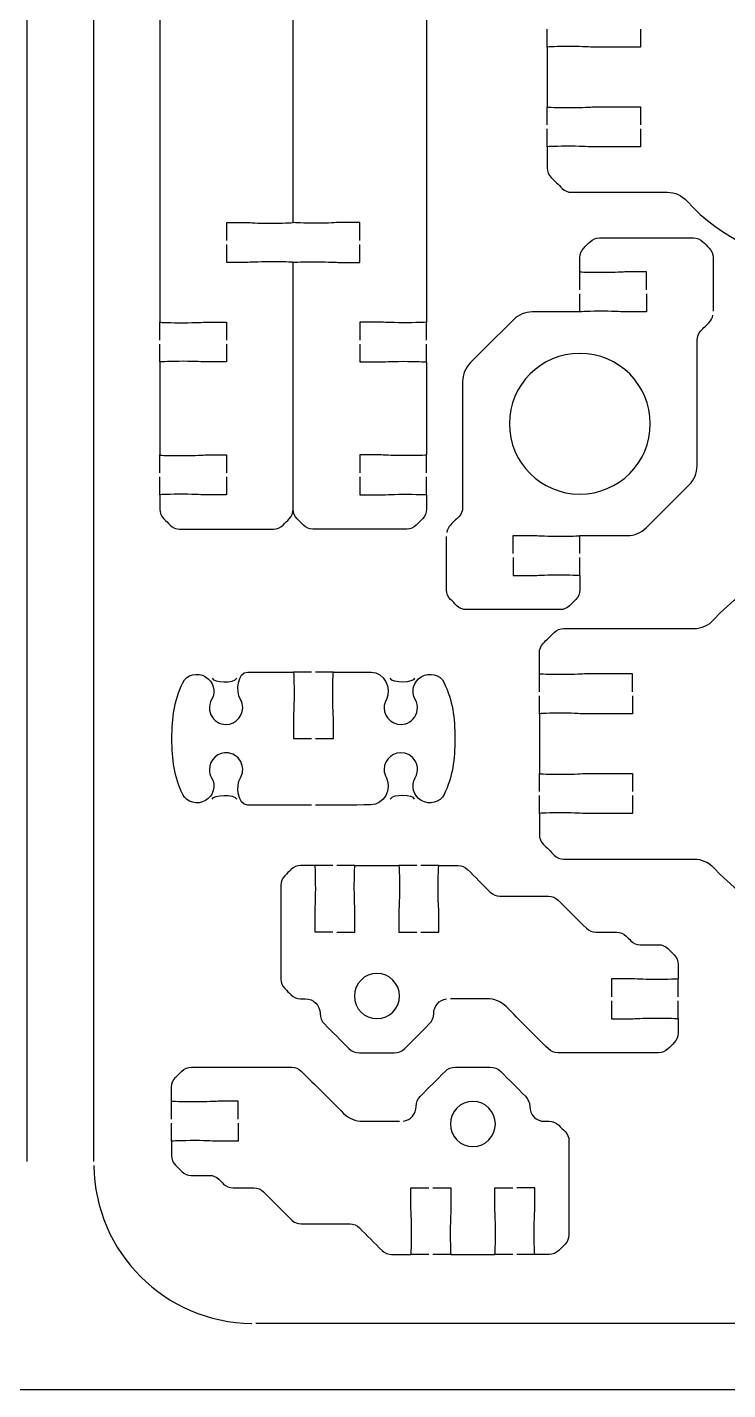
# Model space of a CAD drawing. Extents: x 0 to 410, y 0 to 455.
# Drawn here: x 270 to 322.6, y 0 to 102.3 of the extents above; entities that cross this region are included whole.
import ezdxf

# ---------------------------------------------------------------- set-up
doc = ezdxf.new("R2010")
doc.units = 0
doc.header["$MEASUREMENT"] = 0
doc.layers.add('DEFAULT', color=18, linetype='CONTINUOUS')

msp = doc.modelspace()

# ---------------------------------------------------------------- linework, layer by layer
at = {"layer": 'DEFAULT', "color": 18}
msp.add_lwpolyline([(410.03, 0.03), (0.03, 0.03), (0.03, 455.03), (410.03, 455.03)], close=True, dxfattribs=at)
at = {"layer": 'DEFAULT', "color": 1}
for points in [[(270.05, 17.15), (270.05, 212.85)], [(275.05, 17.15), (275.05, 212.85)], [(309.08, 100.82), (309.08, 102.17)], [(309.08, 94.99), (309.08, 96.34)], [(309.08, 93.34), (309.08, 94.69)], [(311.53, 82.6), (311.53, 83.95)], [(311.53, 80.95), (311.53, 82.3)], [(280.01, 78.84), (280.01, 80.18)], [(300.02, 78.84), (300.02, 80.18)], [(280.01, 77.19), (280.01, 78.54)], [(300.02, 77.19), (300.02, 78.54)], [(280.01, 68.86), (280.01, 70.21)], [(300.02, 68.86), (300.02, 70.21)], [(280.01, 67.21), (280.01, 68.56)], [(300.02, 67.21), (300.02, 68.56)], [(311.53, 62.81), (311.53, 64.16)], [(311.53, 61.16), (311.53, 62.51)], [(291.38, 53.9), (290.03, 53.9)], [(293.03, 53.9), (291.68, 53.9)], [(308.49, 52.42), (308.49, 53.77)], [(308.49, 50.77), (308.49, 52.12)], [(308.49, 44.94), (308.49, 46.29)], [(308.49, 43.28), (308.49, 44.64)], [(293, 39.38), (291.65, 39.38)], [(294.65, 39.38), (293.3, 39.38)], [(299.3, 39.38), (297.94, 39.38)], [(300.94, 39.38), (299.6, 39.38)], [(318.91, 29.53), (318.91, 30.88)], [(318.91, 27.88), (318.91, 29.23)], [(280.88, 20.33), (280.88, 21.68)], [(280.88, 18.68), (280.88, 20.03)], [(300.2, 10.18), (298.85, 10.18)], [(301.85, 10.18), (300.5, 10.18)], [(306.5, 10.18), (305.15, 10.18)], [(308.15, 10.18), (306.8, 10.18)], [(392.9, 5), (287.2, 5)]]:
    msp.add_lwpolyline(points, dxfattribs=at)
for points, knots in [([(295.01, 86.31), (295.01, 86.76), (295.01, 87.21), (295.01, 87.66), (294.51, 87.66), (294.01, 87.66), (293.51, 87.66), (293.22, 87.66), (292.73, 87.61), (291.76, 87.61), (290.84, 87.61), (290.09, 87.64), (290.01, 87.66), (290.01, 98.9), (290.01, 110.14), (290.01, 121.37)], [0, 0, 0, 0, 3.83, 3.83, 3.83, 8.09, 8.09, 8.09, 9.09, 9.09, 9.09, 10.09, 10.09, 10.09, 105.64, 105.64, 105.64, 105.64]), ([(285.01, 113.89), (285.01, 113.44), (285.01, 112.99), (285.01, 112.54), (284.51, 112.54), (284.01, 112.54), (283.51, 112.54), (283.22, 112.54), (282.73, 112.59), (281.76, 112.59), (280.84, 112.59), (280.08, 112.57), (280.01, 112.54), (280.01, 101.76), (280.01, 90.97), (280.01, 80.18), (280.08, 80.15), (280.84, 80.14), (281.76, 80.14), (282.73, 80.14), (283.22, 80.18), (283.51, 80.18), (284.01, 80.18), (284.51, 80.18), (285.01, 80.18), (285.01, 79.74), (285.01, 79.29), (285.01, 78.84)], [0, 0, 0, 0, 3.83, 3.83, 3.83, 8.09, 8.09, 8.09, 9.09, 9.09, 9.09, 10.09, 10.09, 10.09, 101.81, 101.81, 101.81, 102.81, 102.81, 102.81, 103.81, 103.81, 103.81, 108.07, 108.07, 108.07, 111.89, 111.89, 111.89, 111.89]), ([(295.02, 113.89), (295.02, 113.44), (295.02, 112.99), (295.02, 112.54), (295.52, 112.54), (296.02, 112.54), (296.52, 112.54), (296.81, 112.54), (297.3, 112.59), (298.27, 112.59), (299.19, 112.59), (299.95, 112.57), (300.02, 112.54), (300.02, 101.76), (300.02, 90.97), (300.02, 80.18), (299.95, 80.15), (299.19, 80.14), (298.27, 80.14), (297.3, 80.14), (296.81, 80.18), (296.52, 80.18), (296.02, 80.18), (295.52, 80.18), (295.02, 80.18), (295.02, 79.74), (295.02, 79.29), (295.02, 78.84)], [0, 0, 0, 0, 3.83, 3.83, 3.83, 8.09, 8.09, 8.09, 9.09, 9.09, 9.09, 10.09, 10.09, 10.09, 101.81, 101.81, 101.81, 102.81, 102.81, 102.81, 103.81, 103.81, 103.81, 108.07, 108.07, 108.07, 111.89, 111.89, 111.89, 111.89]), ([(316.08, 102.17), (316.08, 101.72), (316.08, 101.27), (316.08, 100.83), (314.91, 100.83), (313.75, 100.83), (312.58, 100.83), (312.3, 100.83), (311.8, 100.88), (310.83, 100.88), (309.87, 100.88), (309.08, 100.85), (309.08, 100.83), (309.08, 99.33), (309.08, 97.84), (309.08, 96.34), (309.08, 96.31), (309.87, 96.29), (310.83, 96.29), (311.8, 96.29), (312.3, 96.34), (312.58, 96.34), (313.75, 96.34), (314.91, 96.34), (316.08, 96.34), (316.08, 95.89), (316.08, 95.44), (316.08, 94.99)], [0, 0, 0, 0, 3.82, 3.82, 3.82, 13.74, 13.74, 13.74, 14.74, 14.74, 14.74, 15.74, 15.74, 15.74, 28.45, 28.45, 28.45, 29.45, 29.45, 29.45, 30.45, 30.45, 30.45, 40.37, 40.37, 40.37, 44.2, 44.2, 44.2, 44.2]), ([(316.08, 94.69), (316.08, 94.24), (316.08, 93.79), (316.08, 93.34), (314.91, 93.34), (313.75, 93.34), (312.58, 93.34), (312.3, 93.34), (311.8, 93.39), (310.83, 93.39), (309.87, 93.39), (309.08, 93.37), (309.08, 93.34), (309.08, 92.82), (309.08, 92.29), (309.08, 91.76), (309.08, 91.49), (309.18, 91.24), (309.37, 91.05), (309.65, 90.78), (309.93, 90.5), (310.2, 90.22), (310.39, 90.04), (310.64, 89.93), (310.91, 89.93), (313.3, 89.93), (315.7, 89.93), (318.09, 89.93), (318.66, 89.93), (319.2, 89.69), (319.58, 89.26), (322.09, 86.49), (325.7, 84.74), (329.73, 84.7)], [0, 0, 0, 0, 3.82, 3.82, 3.82, 13.74, 13.74, 13.74, 14.74, 14.74, 14.74, 15.74, 15.74, 15.74, 20.23, 20.23, 20.23, 21.23, 21.23, 21.23, 24.546338, 24.546338, 24.546338, 25.546338, 25.546338, 25.546338, 45.896338, 45.896338, 45.896338, 46.896338, 46.896338, 46.896338, 47.896338, 47.896338, 47.896338, 47.896338]), ([(285.02, 86.31), (285.02, 86.76), (285.02, 87.21), (285.02, 87.66), (285.52, 87.66), (286.02, 87.66), (286.52, 87.66), (286.8, 87.66), (287.3, 87.61), (288.27, 87.61), (289.19, 87.61), (289.94, 87.64), (290.01, 87.66)], [0, 0, 0, 0, 3.83, 3.83, 3.83, 8.09, 8.09, 8.09, 9.09, 9.09, 9.09, 10.09, 10.09, 10.09, 10.09]), ([(290.01, 84.67), (289.94, 84.7), (289.19, 84.71), (288.27, 84.71), (287.3, 84.71), (286.8, 84.67), (286.52, 84.67), (286.02, 84.67), (285.52, 84.67), (285.02, 84.67), (285.02, 85.11), (285.02, 85.56), (285.02, 86.01)], [0, 0, 0, 0, 1, 1, 1, 2, 2, 2, 6.26, 6.26, 6.26, 10.08, 10.08, 10.08, 10.08]), ([(295.02, 68.56), (295.02, 68.11), (295.02, 67.66), (295.02, 67.21), (295.52, 67.21), (296.02, 67.21), (296.52, 67.21), (296.8, 67.21), (297.3, 67.26), (298.27, 67.26), (299.23, 67.26), (300.02, 67.24), (300.02, 67.21), (300.02, 66.85), (300.02, 66.49), (300.02, 66.13), (300.02, 65.86), (299.91, 65.61), (299.72, 65.42), (299.56, 65.26), (299.41, 65.1), (299.25, 64.94), (299.06, 64.75), (298.81, 64.65), (298.54, 64.65), (296.19, 64.65), (293.84, 64.65), (291.49, 64.65), (291.23, 64.65), (290.97, 64.75), (290.78, 64.94), (290.62, 65.1), (290.47, 65.26), (290.31, 65.42), (290.12, 65.61), (290.01, 65.86), (290.01, 66.13), (290.01, 72.31), (290.01, 78.49), (290.01, 84.67), (290.09, 84.7), (290.84, 84.71), (291.76, 84.71), (292.73, 84.71), (293.22, 84.67), (293.51, 84.67), (294.01, 84.67), (294.51, 84.67), (295.01, 84.67), (295.01, 85.11), (295.01, 85.56), (295.01, 86.01)], [0, 0, 0, 0, 3.83, 3.83, 3.83, 8.08, 8.08, 8.08, 9.08, 9.08, 9.08, 10.08, 10.08, 10.08, 13.16, 13.16, 13.16, 14.16, 14.16, 14.16, 16.069188, 16.069188, 16.069188, 17.069188, 17.069188, 17.069188, 37.049188, 37.049188, 37.049188, 38.049188, 38.049188, 38.049188, 39.958377, 39.958377, 39.958377, 40.958377, 40.958377, 40.958377, 93.508377, 93.508377, 93.508377, 94.508377, 94.508377, 94.508377, 95.508377, 95.508377, 95.508377, 99.768377, 99.768377, 99.768377, 103.588377, 103.588377, 103.588377, 103.588377]), ([(316.53, 82.6), (316.53, 83.05), (316.53, 83.5), (316.53, 83.95), (316.03, 83.95), (315.53, 83.95), (315.03, 83.95), (314.74, 83.95), (314.24, 83.9), (313.28, 83.9), (312.31, 83.9), (311.53, 83.92), (311.53, 83.95), (311.53, 84.31), (311.53, 84.67), (311.53, 85.03), (311.53, 85.3), (311.63, 85.55), (311.82, 85.74), (311.98, 85.9), (312.14, 86.06), (312.3, 86.22), (312.48, 86.4), (312.74, 86.51), (313.01, 86.51), (315.35, 86.51), (317.7, 86.51), (320.05, 86.51), (320.32, 86.51), (320.57, 86.4), (320.76, 86.22), (320.92, 86.06), (321.08, 85.9), (321.24, 85.74), (321.42, 85.55), (321.53, 85.3), (321.53, 85.03), (321.53, 83.69), (321.53, 82.35), (321.53, 81.01)], [0, 0, 0, 0, 3.83, 3.83, 3.83, 8.09, 8.09, 8.09, 9.09, 9.09, 9.09, 10.09, 10.09, 10.09, 13.16, 13.16, 13.16, 14.16, 14.16, 14.16, 16.069188, 16.069188, 16.069188, 17.069188, 17.069188, 17.069188, 37.049188, 37.049188, 37.049188, 38.049188, 38.049188, 38.049188, 39.958377, 39.958377, 39.958377, 40.958377, 40.958377, 40.958377, 52.348377, 52.348377, 52.348377, 52.348377]), ([(316.53, 82.3), (316.53, 81.85), (316.53, 81.4), (316.53, 80.95), (316.03, 80.95), (315.53, 80.95), (315.03, 80.95), (314.74, 80.95), (314.24, 81), (313.28, 81), (312.31, 81), (311.53, 80.97), (311.53, 80.95), (310.34, 80.95), (309.15, 80.95), (307.96, 80.95), (307.43, 80.95), (306.92, 80.74), (306.55, 80.36), (305.47, 79.29), (304.39, 78.21), (303.32, 77.14), (302.94, 76.76), (302.73, 76.25), (302.73, 75.72), (302.73, 72.57), (302.73, 69.42), (302.73, 66.27), (302.73, 66.01), (302.63, 65.76), (302.44, 65.57), (302.23, 65.36), (302.03, 65.16), (301.82, 64.95), (301.67, 64.8), (301.57, 64.6), (301.54, 64.39)], [0, 0, 0, 0, 3.82, 3.82, 3.82, 8.08, 8.08, 8.08, 9.08, 9.08, 9.08, 10.08, 10.08, 10.08, 20.19, 20.19, 20.19, 21.19, 21.19, 21.19, 34.130054, 34.130054, 34.130054, 35.130054, 35.130054, 35.130054, 61.910054, 61.910054, 61.910054, 62.910054, 62.910054, 62.910054, 65.384928, 65.384928, 65.384928, 66.384928, 66.384928, 66.384928, 66.384928]), ([(306.53, 62.81), (306.53, 63.26), (306.53, 63.71), (306.53, 64.16), (307.03, 64.16), (307.53, 64.16), (308.03, 64.16), (308.32, 64.16), (308.81, 64.11), (309.78, 64.11), (310.75, 64.11), (311.53, 64.13), (311.53, 64.16), (312.72, 64.16), (313.91, 64.16), (315.1, 64.16), (315.63, 64.16), (316.14, 64.37), (316.51, 64.74), (317.59, 65.82), (318.66, 66.9), (319.74, 67.97), (320.12, 68.35), (320.33, 68.85), (320.33, 69.39), (320.33, 72.53), (320.33, 75.68), (320.33, 78.83), (320.33, 79.09), (320.43, 79.35), (320.62, 79.54), (320.82, 79.74), (321.03, 79.95), (321.24, 80.16), (321.39, 80.31), (321.49, 80.5), (321.51, 80.71)], [0, 0, 0, 0, 3.83, 3.83, 3.83, 8.09, 8.09, 8.09, 9.09, 9.09, 9.09, 10.09, 10.09, 10.09, 20.2, 20.2, 20.2, 21.2, 21.2, 21.2, 34.140054, 34.140054, 34.140054, 35.140054, 35.140054, 35.140054, 61.910054, 61.910054, 61.910054, 62.910054, 62.910054, 62.910054, 65.384928, 65.384928, 65.384928, 66.384928, 66.384928, 66.384928, 66.384928]), ([(285.01, 78.54), (285.01, 78.09), (285.01, 77.64), (285.01, 77.19), (284.51, 77.19), (284.01, 77.19), (283.51, 77.19), (283.22, 77.19), (282.73, 77.24), (281.76, 77.24), (280.84, 77.24), (280.08, 77.21), (280.01, 77.19), (280.01, 74.86), (280.01, 72.54), (280.01, 70.21), (280.01, 70.18), (280.8, 70.16), (281.76, 70.16), (282.73, 70.16), (283.23, 70.21), (283.51, 70.21), (284.01, 70.21), (284.51, 70.21), (285.01, 70.21), (285.01, 69.76), (285.01, 69.31), (285.01, 68.86)], [0, 0, 0, 0, 3.83, 3.83, 3.83, 8.09, 8.09, 8.09, 9.09, 9.09, 9.09, 10.09, 10.09, 10.09, 29.86, 29.86, 29.86, 30.86, 30.86, 30.86, 31.86, 31.86, 31.86, 36.11, 36.11, 36.11, 39.93, 39.93, 39.93, 39.93]), ([(295.02, 78.54), (295.02, 78.09), (295.02, 77.64), (295.02, 77.19), (295.52, 77.19), (296.02, 77.19), (296.52, 77.19), (296.81, 77.19), (297.3, 77.24), (298.27, 77.24), (299.19, 77.24), (299.95, 77.21), (300.02, 77.19), (300.02, 74.86), (300.02, 72.54), (300.02, 70.21), (300.02, 70.18), (299.23, 70.16), (298.27, 70.16), (297.3, 70.16), (296.8, 70.21), (296.52, 70.21), (296.02, 70.21), (295.52, 70.21), (295.02, 70.21), (295.02, 69.76), (295.02, 69.31), (295.02, 68.86)], [0, 0, 0, 0, 3.83, 3.83, 3.83, 8.09, 8.09, 8.09, 9.09, 9.09, 9.09, 10.09, 10.09, 10.09, 29.86, 29.86, 29.86, 30.86, 30.86, 30.86, 31.86, 31.86, 31.86, 36.11, 36.11, 36.11, 39.93, 39.93, 39.93, 39.93]), ([(306.24, 72.55), (306.24, 75.47), (308.61, 77.84), (311.53, 77.84), (314.45, 77.84), (316.82, 75.47), (316.82, 72.55), (316.82, 69.63), (314.45, 67.27), (311.53, 67.27), (308.61, 67.27), (306.24, 69.63), (306.24, 72.55)], [1, 1, 1, 1, 2, 2, 2, 3, 3, 3, 4, 4, 4, 5, 5, 5, 5]), ([(285.01, 68.56), (285.01, 68.11), (285.01, 67.66), (285.01, 67.21), (284.51, 67.21), (284.01, 67.21), (283.51, 67.21), (283.23, 67.21), (282.73, 67.26), (281.76, 67.26), (280.8, 67.26), (280.01, 67.24), (280.01, 67.21), (280.01, 66.85), (280.01, 66.49), (280.01, 66.13), (280.01, 65.86), (280.12, 65.61), (280.31, 65.42), (280.46, 65.26), (280.62, 65.1), (280.78, 64.94), (280.97, 64.75), (281.22, 64.65), (281.49, 64.65), (283.84, 64.65), (286.19, 64.65), (288.54, 64.65), (288.8, 64.65), (289.06, 64.75), (289.25, 64.94), (289.4, 65.1), (289.56, 65.26), (289.72, 65.42), (289.91, 65.61), (290.01, 65.86), (290.01, 66.13)], [0, 0, 0, 0, 3.83, 3.83, 3.83, 8.08, 8.08, 8.08, 9.08, 9.08, 9.08, 10.08, 10.08, 10.08, 13.16, 13.16, 13.16, 14.16, 14.16, 14.16, 16.069188, 16.069188, 16.069188, 17.069188, 17.069188, 17.069188, 37.049188, 37.049188, 37.049188, 38.049188, 38.049188, 38.049188, 39.958377, 39.958377, 39.958377, 40.958377, 40.958377, 40.958377, 40.958377]), ([(306.53, 62.51), (306.53, 62.06), (306.53, 61.61), (306.53, 61.16), (307.03, 61.16), (307.53, 61.16), (308.03, 61.16), (308.32, 61.16), (308.81, 61.21), (309.78, 61.21), (310.75, 61.21), (311.53, 61.19), (311.53, 61.16), (311.53, 60.8), (311.53, 60.44), (311.53, 60.07), (311.53, 59.81), (311.42, 59.55), (311.24, 59.37), (311.08, 59.21), (310.92, 59.05), (310.76, 58.89), (310.57, 58.7), (310.32, 58.6), (310.06, 58.6), (307.71, 58.6), (305.36, 58.6), (303.01, 58.6), (302.74, 58.6), (302.49, 58.7), (302.3, 58.89), (302.14, 59.05), (301.98, 59.21), (301.82, 59.37), (301.63, 59.55), (301.53, 59.81), (301.53, 60.07), (301.53, 61.41), (301.53, 62.75), (301.53, 64.09)], [0, 0, 0, 0, 3.82, 3.82, 3.82, 8.08, 8.08, 8.08, 9.08, 9.08, 9.08, 10.08, 10.08, 10.08, 13.16, 13.16, 13.16, 14.16, 14.16, 14.16, 16.069188, 16.069188, 16.069188, 17.069188, 17.069188, 17.069188, 37.049188, 37.049188, 37.049188, 38.049188, 38.049188, 38.049188, 39.958377, 39.958377, 39.958377, 40.958377, 40.958377, 40.958377, 52.358377, 52.358377, 52.358377, 52.358377]), ([(315.49, 52.42), (315.49, 52.87), (315.49, 53.32), (315.49, 53.77), (314.32, 53.77), (313.15, 53.77), (311.99, 53.77), (311.7, 53.77), (311.2, 53.72), (310.24, 53.72), (309.27, 53.72), (308.49, 53.74), (308.49, 53.77), (308.49, 54.3), (308.49, 54.83), (308.49, 55.36), (308.49, 55.62), (308.59, 55.87), (308.78, 56.06), (309.06, 56.34), (309.33, 56.61), (309.61, 56.89), (309.8, 57.08), (310.05, 57.18), (310.32, 57.18), (313.58, 57.18), (316.84, 57.18), (320.1, 57.18), (320.67, 57.18), (321.21, 57.43), (321.59, 57.85), (324.1, 60.62), (327.71, 62.37), (331.73, 62.41)], [0, 0, 0, 0, 3.83, 3.83, 3.83, 13.75, 13.75, 13.75, 14.75, 14.75, 14.75, 15.75, 15.75, 15.75, 20.25, 20.25, 20.25, 21.25, 21.25, 21.25, 24.573402, 24.573402, 24.573402, 25.573402, 25.573402, 25.573402, 53.293402, 53.293402, 53.293402, 54.293402, 54.293402, 54.293402, 55.293402, 55.293402, 55.293402, 55.293402]), ([(291.38, 43.92), (289.78, 43.92), (288.19, 43.92), (286.6, 43.92), (285.83, 43.92), (285.7, 45.38), (286.05, 45.97), (286.23, 46.27), (286.28, 46.66), (286.14, 47.03), (285.99, 47.46), (285.59, 47.78), (285.15, 47.84), (284.38, 47.94), (283.72, 47.34), (283.72, 46.6), (283.72, 46.37), (283.78, 46.16), (283.89, 45.98), (284.24, 45.38), (284.03, 44.61), (283.43, 44.26), (282.84, 43.92), (282.01, 44.1), (281.72, 44.72), (281.09, 46.07), (280.91, 47.33), (280.91, 48.91), (280.91, 50.49), (281.09, 51.76), (281.72, 53.11), (282.01, 53.73), (282.84, 53.91), (283.43, 53.56), (284.03, 53.22), (284.24, 52.45), (283.89, 51.85), (283.75, 51.62), (283.69, 51.34), (283.73, 51.05), (283.8, 50.57), (284.16, 50.15), (284.63, 50.02), (285.46, 49.8), (286.22, 50.43), (286.22, 51.23), (286.22, 51.46), (286.16, 51.67), (286.05, 51.86), (285.7, 52.45), (285.83, 53.91), (286.6, 53.91), (287.74, 53.91), (288.89, 53.91), (290.04, 53.91), (290.06, 53.83), (290.08, 53.07), (290.08, 52.16), (290.08, 51.2), (290.03, 50.7), (290.03, 50.41), (290.03, 49.91), (290.03, 49.41), (290.03, 48.91), (290.48, 48.91), (290.93, 48.91), (291.38, 48.91)], [0, 0, 0, 0, 13.550015, 13.550015, 13.550015, 14.550015, 14.550015, 14.550015, 15.550015, 15.550015, 15.550015, 16.550015, 16.550015, 16.550015, 17.550015, 17.550015, 17.550015, 18.550015, 18.550015, 18.550015, 19.550015, 19.550015, 19.550015, 20.550015, 20.550015, 20.550015, 21.550015, 21.550015, 21.550015, 22.550015, 22.550015, 22.550015, 23.550015, 23.550015, 23.550015, 24.550015, 24.550015, 24.550015, 25.550015, 25.550015, 25.550015, 26.550015, 26.550015, 26.550015, 27.550015, 27.550015, 27.550015, 28.550015, 28.550015, 28.550015, 29.550015, 29.550015, 29.550015, 39.300035, 39.300035, 39.300035, 40.300035, 40.300035, 40.300035, 41.300035, 41.300035, 41.300035, 45.550035, 45.550035, 45.550035, 49.360035, 49.360035, 49.360035, 49.360035]), ([(291.68, 48.91), (292.13, 48.91), (292.58, 48.91), (293.03, 48.91), (293.03, 49.41), (293.03, 49.91), (293.03, 50.41), (293.03, 50.7), (292.98, 51.2), (292.98, 52.16), (292.98, 53.07), (293, 53.81), (293.03, 53.9), (293.97, 53.9), (294.92, 53.9), (295.86, 53.9), (296.84, 53.9), (297.44, 52.68), (297.01, 51.86), (296.91, 51.67), (296.84, 51.46), (296.84, 51.23), (296.84, 50.43), (297.6, 49.8), (298.43, 50.02), (298.9, 50.15), (299.26, 50.57), (299.33, 51.05), (299.37, 51.34), (299.32, 51.62), (299.17, 51.85), (298.83, 52.45), (299.04, 53.22), (299.63, 53.56), (300.23, 53.91), (301.05, 53.73), (301.34, 53.11), (301.98, 51.76), (302.15, 50.49), (302.15, 48.91), (302.15, 47.33), (301.98, 46.07), (301.34, 44.72), (301.05, 44.1), (300.23, 43.92), (299.63, 44.26), (299.04, 44.61), (298.83, 45.38), (299.17, 45.98), (299.33, 46.23), (299.38, 46.54), (299.31, 46.87), (299.21, 47.33), (298.84, 47.71), (298.39, 47.81), (297.57, 48), (296.84, 47.38), (296.84, 46.6), (296.84, 46.37), (296.91, 46.16), (297.01, 45.97), (297.45, 45.17), (296.84, 43.93), (295.83, 43.93), (294.44, 43.93), (293.06, 43.92), (291.68, 43.92)], [0, 0, 0, 0, 3.84, 3.84, 3.84, 8.09, 8.09, 8.09, 9.09, 9.09, 9.09, 10.09, 10.09, 10.09, 18.130006, 18.130006, 18.130006, 19.130006, 19.130006, 19.130006, 20.130006, 20.130006, 20.130006, 21.130006, 21.130006, 21.130006, 22.130006, 22.130006, 22.130006, 23.130006, 23.130006, 23.130006, 24.130006, 24.130006, 24.130006, 25.130006, 25.130006, 25.130006, 26.130006, 26.130006, 26.130006, 27.130006, 27.130006, 27.130006, 28.130006, 28.130006, 28.130006, 29.130006, 29.130006, 29.130006, 30.130006, 30.130006, 30.130006, 31.130006, 31.130006, 31.130006, 32.130006, 32.130006, 32.130006, 33.130006, 33.130006, 33.130006, 34.130006, 34.130006, 34.130006, 45.90001, 45.90001, 45.90001, 45.90001]), ([(315.49, 52.12), (315.49, 51.67), (315.49, 51.22), (315.49, 50.77), (314.32, 50.77), (313.15, 50.77), (311.99, 50.77), (311.7, 50.77), (311.2, 50.82), (310.24, 50.82), (309.27, 50.82), (308.49, 50.8), (308.49, 50.77), (308.49, 49.28), (308.49, 47.78), (308.49, 46.29), (308.49, 46.26), (309.27, 46.24), (310.24, 46.24), (311.2, 46.24), (311.7, 46.29), (311.99, 46.29), (313.15, 46.29), (314.32, 46.29), (315.49, 46.29), (315.49, 45.84), (315.49, 45.39), (315.49, 44.94)], [0, 0, 0, 0, 3.82, 3.82, 3.82, 13.74, 13.74, 13.74, 14.74, 14.74, 14.74, 15.74, 15.74, 15.74, 28.45, 28.45, 28.45, 29.45, 29.45, 29.45, 30.45, 30.45, 30.45, 40.37, 40.37, 40.37, 44.2, 44.2, 44.2, 44.2]), ([(315.49, 44.64), (315.49, 44.19), (315.49, 43.74), (315.49, 43.29), (314.32, 43.29), (313.15, 43.29), (311.99, 43.29), (311.7, 43.29), (311.2, 43.34), (310.24, 43.34), (309.27, 43.34), (308.49, 43.32), (308.49, 43.29), (308.49, 42.76), (308.49, 42.23), (308.49, 41.7), (308.49, 41.44), (308.59, 41.18), (308.78, 40.99), (309.06, 40.72), (309.33, 40.44), (309.61, 40.17), (309.8, 39.98), (310.05, 39.87), (310.32, 39.87), (313.58, 39.87), (316.84, 39.87), (320.1, 39.87), (320.67, 39.87), (321.21, 39.63), (321.59, 39.21), (324.1, 36.45), (327.71, 34.68), (331.73, 34.64)], [0, 0, 0, 0, 3.82, 3.82, 3.82, 13.74, 13.74, 13.74, 14.74, 14.74, 14.74, 15.74, 15.74, 15.74, 20.23, 20.23, 20.23, 21.23, 21.23, 21.23, 24.546338, 24.546338, 24.546338, 25.546338, 25.546338, 25.546338, 53.286338, 53.286338, 53.286338, 54.286338, 54.286338, 54.286338, 55.286338, 55.286338, 55.286338, 55.286338]), ([(293, 34.38), (292.55, 34.38), (292.1, 34.38), (291.65, 34.38), (291.65, 34.88), (291.65, 35.38), (291.65, 35.88), (291.65, 36.17), (291.7, 36.66), (291.7, 37.63), (291.7, 38.6), (291.68, 39.38), (291.65, 39.38), (291.29, 39.38), (290.92, 39.38), (290.56, 39.38), (290.3, 39.38), (290.04, 39.28), (289.86, 39.09), (289.7, 38.93), (289.54, 38.77), (289.38, 38.61), (289.19, 38.43), (289.09, 38.17), (289.09, 37.9), (289.09, 35.55), (289.09, 33.2), (289.09, 30.85), (289.09, 30.59), (289.19, 30.34), (289.38, 30.15), (289.54, 29.99), (289.7, 29.83), (289.86, 29.67), (290.05, 29.49), (290.3, 29.38), (290.56, 29.38), (290.68, 29.38), (290.8, 29.38), (290.92, 29.38), (291.53, 29.38), (292.03, 28.89), (292.03, 28.27), (292.03, 27.98), (292.15, 27.7), (292.35, 27.49), (292.97, 26.87), (293.59, 26.26), (294.2, 25.64), (294.41, 25.43), (294.69, 25.32), (294.99, 25.32), (295.86, 25.32), (296.73, 25.32), (297.6, 25.32), (297.9, 25.32), (298.18, 25.43), (298.39, 25.64), (299, 26.26), (299.62, 26.87), (300.23, 27.49), (300.44, 27.7), (300.56, 27.98), (300.56, 28.27), (300.56, 28.84), (300.98, 29.3), (301.52, 29.37)], [0, 0, 0, 0, 3.83, 3.83, 3.83, 8.08, 8.08, 8.08, 9.08, 9.08, 9.08, 10.08, 10.08, 10.08, 13.160016, 13.160016, 13.160016, 14.160016, 14.160016, 14.160016, 16.069205, 16.069205, 16.069205, 17.069205, 17.069205, 17.069205, 37.059205, 37.059205, 37.059205, 38.059205, 38.059205, 38.059205, 39.982535, 39.982535, 39.982535, 40.982535, 40.982535, 40.982535, 41.992535, 41.992535, 41.992535, 42.992535, 42.992535, 42.992535, 43.992535, 43.992535, 43.992535, 51.403014, 51.403014, 51.403014, 52.403014, 52.403014, 52.403014, 59.823014, 59.823014, 59.823014, 60.823014, 60.823014, 60.823014, 68.233493, 68.233493, 68.233493, 69.233493, 69.233493, 69.233493, 70.233493, 70.233493, 70.233493, 70.233493]), ([(293.3, 34.38), (293.75, 34.38), (294.2, 34.38), (294.65, 34.38), (294.65, 34.88), (294.65, 35.38), (294.65, 35.88), (294.65, 36.17), (294.6, 36.66), (294.6, 37.63), (294.6, 38.6), (294.62, 39.38), (294.65, 39.38), (295.75, 39.38), (296.85, 39.38), (297.94, 39.38), (297.97, 39.38), (297.99, 38.6), (297.99, 37.63), (297.99, 36.66), (297.94, 36.17), (297.94, 35.88), (297.94, 35.38), (297.94, 34.88), (297.94, 34.38), (298.4, 34.38), (298.85, 34.38), (299.3, 34.38)], [0, 0, 0, 0, 3.82, 3.82, 3.82, 8.07, 8.07, 8.07, 9.07, 9.07, 9.07, 10.07, 10.07, 10.07, 19.42, 19.42, 19.42, 20.42, 20.42, 20.42, 21.42, 21.42, 21.42, 25.67, 25.67, 25.67, 29.5, 29.5, 29.5, 29.5]), ([(299.6, 34.38), (300.05, 34.38), (300.49, 34.38), (300.94, 34.38), (300.94, 34.88), (300.94, 35.38), (300.94, 35.88), (300.94, 36.17), (300.89, 36.66), (300.89, 37.63), (300.89, 38.6), (300.92, 39.38), (300.94, 39.38), (301.43, 39.38), (301.91, 39.38), (302.39, 39.38), (302.66, 39.38), (302.91, 39.28), (303.1, 39.09), (303.67, 38.52), (304.24, 37.95), (304.81, 37.38), (305, 37.19), (305.26, 37.09), (305.52, 37.09), (306.74, 37.09), (307.96, 37.09), (309.18, 37.09), (309.45, 37.09), (309.7, 36.98), (309.89, 36.79), (310.6, 36.09), (311.31, 35.38), (312.02, 34.67), (312.21, 34.49), (312.46, 34.38), (312.73, 34.38), (313.25, 34.38), (313.77, 34.38), (314.29, 34.38), (314.56, 34.38), (314.81, 34.27), (315, 34.09), (315.12, 33.97), (315.24, 33.85), (315.36, 33.73), (315.55, 33.54), (315.8, 33.44), (316.06, 33.44), (316.52, 33.44), (316.98, 33.44), (317.43, 33.44), (317.7, 33.44), (317.95, 33.34), (318.14, 33.15), (318.3, 32.99), (318.46, 32.83), (318.62, 32.67), (318.81, 32.48), (318.91, 32.23), (318.91, 31.96), (318.91, 31.6), (318.91, 31.24), (318.91, 30.88), (318.91, 30.85), (318.13, 30.83), (317.16, 30.83), (316.19, 30.83), (315.7, 30.88), (315.41, 30.88), (314.91, 30.88), (314.41, 30.88), (313.91, 30.88), (313.91, 30.43), (313.91, 29.98), (313.91, 29.53)], [0, 0, 0, 0, 3.82, 3.82, 3.82, 8.07, 8.07, 8.07, 9.07, 9.07, 9.07, 10.07, 10.07, 10.07, 14.180012, 14.180012, 14.180012, 15.180012, 15.180012, 15.180012, 22.038948, 22.038948, 22.038948, 23.038948, 23.038948, 23.038948, 33.418948, 33.418948, 33.418948, 34.418948, 34.418948, 34.418948, 42.925445, 42.925445, 42.925445, 43.925445, 43.925445, 43.925445, 48.365445, 48.365445, 48.365445, 49.365445, 49.365445, 49.365445, 50.80089, 50.80089, 50.80089, 51.80089, 51.80089, 51.80089, 55.68089, 55.68089, 55.68089, 56.68089, 56.68089, 56.68089, 58.590078, 58.590078, 58.590078, 59.590078, 59.590078, 59.590078, 62.670078, 62.670078, 62.670078, 63.670078, 63.670078, 63.670078, 64.670078, 64.670078, 64.670078, 68.920078, 68.920078, 68.920078, 72.750078, 72.750078, 72.750078, 72.750078]), ([(297.99, 29.58), (297.99, 28.65), (297.23, 27.89), (296.3, 27.89), (295.36, 27.89), (294.61, 28.65), (294.61, 29.58), (294.61, 30.52), (295.36, 31.28), (296.3, 31.28), (297.23, 31.28), (297.99, 30.52), (297.99, 29.58)], [1, 1, 1, 1, 2, 2, 2, 3, 3, 3, 4, 4, 4, 5, 5, 5, 5]), ([(313.91, 29.23), (313.91, 28.78), (313.91, 28.33), (313.91, 27.88), (314.41, 27.88), (314.91, 27.88), (315.41, 27.88), (315.7, 27.88), (316.19, 27.93), (317.16, 27.93), (318.13, 27.93), (318.91, 27.9), (318.91, 27.88), (318.91, 27.52), (318.91, 27.16), (318.91, 26.8), (318.91, 26.53), (318.8, 26.28), (318.62, 26.09), (318.46, 25.93), (318.3, 25.77), (318.14, 25.61), (317.95, 25.42), (317.69, 25.32), (317.43, 25.32), (314.91, 25.32), (312.4, 25.32), (309.88, 25.32), (309.62, 25.32), (309.37, 25.42), (309.18, 25.61), (308.12, 26.67), (307.05, 27.73), (305.99, 28.8), (305.61, 29.17), (305.11, 29.38), (304.58, 29.38), (303.66, 29.38), (302.74, 29.38), (301.82, 29.38)], [0, 0, 0, 0, 3.82, 3.82, 3.82, 8.07, 8.07, 8.07, 9.07, 9.07, 9.07, 10.07, 10.07, 10.07, 13.14, 13.14, 13.14, 14.14, 14.14, 14.14, 16.056272, 16.056272, 16.056272, 17.056272, 17.056272, 17.056272, 38.446272, 38.446272, 38.446272, 39.446272, 39.446272, 39.446272, 52.223694, 52.223694, 52.223694, 53.223694, 53.223694, 53.223694, 61.043694, 61.043694, 61.043694, 61.043694]), ([(285.88, 20.33), (285.88, 20.78), (285.88, 21.23), (285.88, 21.68), (285.38, 21.68), (284.88, 21.68), (284.38, 21.68), (284.1, 21.68), (283.6, 21.63), (282.63, 21.63), (281.67, 21.63), (280.88, 21.66), (280.88, 21.68), (280.88, 22.04), (280.88, 22.41), (280.88, 22.77), (280.88, 23.03), (280.99, 23.29), (281.18, 23.48), (281.34, 23.63), (281.5, 23.79), (281.66, 23.95), (281.85, 24.14), (282.1, 24.24), (282.37, 24.24), (284.88, 24.24), (287.4, 24.24), (289.91, 24.24), (290.18, 24.24), (290.43, 24.14), (290.62, 23.95), (291.68, 22.89), (292.74, 21.83), (293.8, 20.77), (294.18, 20.39), (294.69, 20.18), (295.22, 20.18), (296.14, 20.18), (297.06, 20.18), (297.98, 20.18)], [0, 0, 0, 0, 3.83, 3.83, 3.83, 8.08, 8.08, 8.08, 9.08, 9.08, 9.08, 10.08, 10.08, 10.08, 13.15, 13.15, 13.15, 14.15, 14.15, 14.15, 16.066272, 16.066272, 16.066272, 17.066272, 17.066272, 17.066272, 38.446272, 38.446272, 38.446272, 39.446272, 39.446272, 39.446272, 52.216621, 52.216621, 52.216621, 53.216621, 53.216621, 53.216621, 61.046621, 61.046621, 61.046621, 61.046621]), ([(298.28, 20.19), (298.82, 20.27), (299.24, 20.73), (299.24, 21.29), (299.24, 21.58), (299.35, 21.86), (299.56, 22.07), (300.18, 22.69), (300.79, 23.3), (301.41, 23.92), (301.62, 24.13), (301.9, 24.24), (302.19, 24.24), (303.06, 24.24), (303.94, 24.24), (304.81, 24.24), (305.1, 24.24), (305.39, 24.13), (305.59, 23.92), (306.21, 23.3), (306.83, 22.69), (307.44, 22.07), (307.65, 21.86), (307.77, 21.58), (307.77, 21.29), (307.77, 20.67), (308.26, 20.18), (308.87, 20.18), (308.99, 20.18), (309.11, 20.18), (309.23, 20.18), (309.5, 20.18), (309.75, 20.07), (309.94, 19.89), (310.1, 19.73), (310.26, 19.57), (310.42, 19.41), (310.61, 19.22), (310.71, 18.97), (310.71, 18.71), (310.71, 16.36), (310.71, 14.01), (310.71, 11.66), (310.71, 11.39), (310.6, 11.14), (310.42, 10.95), (310.26, 10.79), (310.1, 10.63), (309.94, 10.47), (309.75, 10.28), (309.5, 10.18), (309.23, 10.18), (308.87, 10.18), (308.51, 10.18), (308.15, 10.18), (308.12, 10.18), (308.1, 10.97), (308.1, 11.93), (308.1, 12.9), (308.15, 13.4), (308.15, 13.68), (308.15, 14.18), (308.15, 14.68), (308.15, 15.18), (307.7, 15.18), (307.25, 15.18), (306.8, 15.18)], [0, 0, 0, 0, 1, 1, 1, 2, 2, 2, 9.410479, 9.410479, 9.410479, 10.410479, 10.410479, 10.410479, 17.830479, 17.830479, 17.830479, 18.830479, 18.830479, 18.830479, 26.240958, 26.240958, 26.240958, 27.240958, 27.240958, 27.240958, 28.240958, 28.240958, 28.240958, 29.260958, 29.260958, 29.260958, 30.260958, 30.260958, 30.260958, 32.184289, 32.184289, 32.184289, 33.184289, 33.184289, 33.184289, 53.174289, 53.174289, 53.174289, 54.174289, 54.174289, 54.174289, 56.083477, 56.083477, 56.083477, 57.083477, 57.083477, 57.083477, 60.163493, 60.163493, 60.163493, 61.163493, 61.163493, 61.163493, 62.163493, 62.163493, 62.163493, 66.413493, 66.413493, 66.413493, 70.233493, 70.233493, 70.233493, 70.233493]), ([(301.81, 19.98), (301.81, 20.91), (302.57, 21.67), (303.5, 21.67), (304.44, 21.67), (305.19, 20.91), (305.19, 19.98), (305.19, 19.04), (304.44, 18.28), (303.5, 18.28), (302.57, 18.28), (301.81, 19.04), (301.81, 19.98)], [1, 1, 1, 1, 2, 2, 2, 3, 3, 3, 4, 4, 4, 5, 5, 5, 5]), ([(285.88, 20.03), (285.88, 19.58), (285.88, 19.13), (285.88, 18.68), (285.38, 18.68), (284.88, 18.68), (284.38, 18.68), (284.1, 18.68), (283.6, 18.73), (282.63, 18.73), (281.67, 18.73), (280.88, 18.71), (280.88, 18.68), (280.88, 18.32), (280.88, 17.96), (280.88, 17.6), (280.88, 17.33), (280.99, 17.08), (281.18, 16.89), (281.34, 16.73), (281.49, 16.58), (281.65, 16.42), (281.84, 16.23), (282.09, 16.12), (282.36, 16.12), (282.82, 16.12), (283.28, 16.12), (283.73, 16.12), (284, 16.12), (284.25, 16.02), (284.44, 15.83), (284.56, 15.71), (284.67, 15.59), (284.79, 15.47), (284.98, 15.29), (285.23, 15.18), (285.5, 15.18), (286.03, 15.18), (286.55, 15.18), (287.07, 15.18), (287.34, 15.18), (287.59, 15.08), (287.78, 14.89), (288.49, 14.18), (289.19, 13.48), (289.9, 12.77), (290.09, 12.58), (290.35, 12.48), (290.61, 12.48), (291.83, 12.48), (293.05, 12.48), (294.28, 12.48), (294.54, 12.48), (294.79, 12.37), (294.98, 12.18), (295.55, 11.61), (296.12, 11.04), (296.69, 10.47), (296.88, 10.29), (297.14, 10.18), (297.4, 10.18), (297.88, 10.18), (298.37, 10.18), (298.85, 10.18), (298.88, 10.18), (298.9, 10.97), (298.9, 11.93), (298.9, 12.9), (298.85, 13.4), (298.85, 13.68), (298.85, 14.18), (298.85, 14.68), (298.85, 15.18), (299.3, 15.18), (299.75, 15.18), (300.2, 15.18)], [0, 0, 0, 0, 3.82, 3.82, 3.82, 8.07, 8.07, 8.07, 9.07, 9.07, 9.07, 10.08, 10.08, 10.08, 13.15, 13.15, 13.15, 14.15, 14.15, 14.15, 16.059188, 16.059188, 16.059188, 17.059188, 17.059188, 17.059188, 20.939188, 20.939188, 20.939188, 21.939188, 21.939188, 21.939188, 23.367544, 23.367544, 23.367544, 24.367544, 24.367544, 24.367544, 28.817544, 28.817544, 28.817544, 29.817544, 29.817544, 29.817544, 38.324042, 38.324042, 38.324042, 39.324042, 39.324042, 39.324042, 49.714042, 49.714042, 49.714042, 50.714042, 50.714042, 50.714042, 57.572977, 57.572977, 57.572977, 58.572977, 58.572977, 58.572977, 62.682989, 62.682989, 62.682989, 63.682989, 63.682989, 63.682989, 64.682989, 64.682989, 64.682989, 68.932989, 68.932989, 68.932989, 72.762989, 72.762989, 72.762989, 72.762989]), ([(300.5, 15.18), (300.95, 15.18), (301.4, 15.18), (301.85, 15.18), (301.85, 14.68), (301.85, 14.18), (301.85, 13.68), (301.85, 13.4), (301.8, 12.9), (301.8, 11.93), (301.8, 10.97), (301.82, 10.18), (301.85, 10.18), (302.95, 10.18), (304.05, 10.18), (305.15, 10.18), (305.17, 10.18), (305.2, 10.97), (305.2, 11.93), (305.2, 12.9), (305.15, 13.4), (305.15, 13.68), (305.15, 14.18), (305.15, 14.68), (305.15, 15.18), (305.6, 15.18), (306.05, 15.18), (306.5, 15.18)], [0, 0, 0, 0, 3.82, 3.82, 3.82, 8.07, 8.07, 8.07, 9.07, 9.07, 9.07, 10.07, 10.07, 10.07, 19.42, 19.42, 19.42, 20.42, 20.42, 20.42, 21.42, 21.42, 21.42, 25.67, 25.67, 25.67, 29.5, 29.5, 29.5, 29.5])]:
    msp.add_open_spline(points, degree=3, knots=knots, dxfattribs=at)
for points in [[(283.93, 53.44), (284, 53.11), (285.59, 53.05), (285.79, 53.44)], [(299.13, 53.44), (299.06, 53.1), (297.47, 53.04), (297.28, 53.44)], [(283.93, 44.37), (284, 44.71), (285.59, 44.76), (285.79, 44.37)], [(299.13, 44.37), (299.06, 44.7), (297.47, 44.76), (297.28, 44.37)], [(275.05, 16.85), (275.13, 10.34), (280.39, 5.08), (286.9, 5)]]:
    msp.add_open_spline(points, degree=3, dxfattribs=at)

doc.saveas('drawing.dxf')
